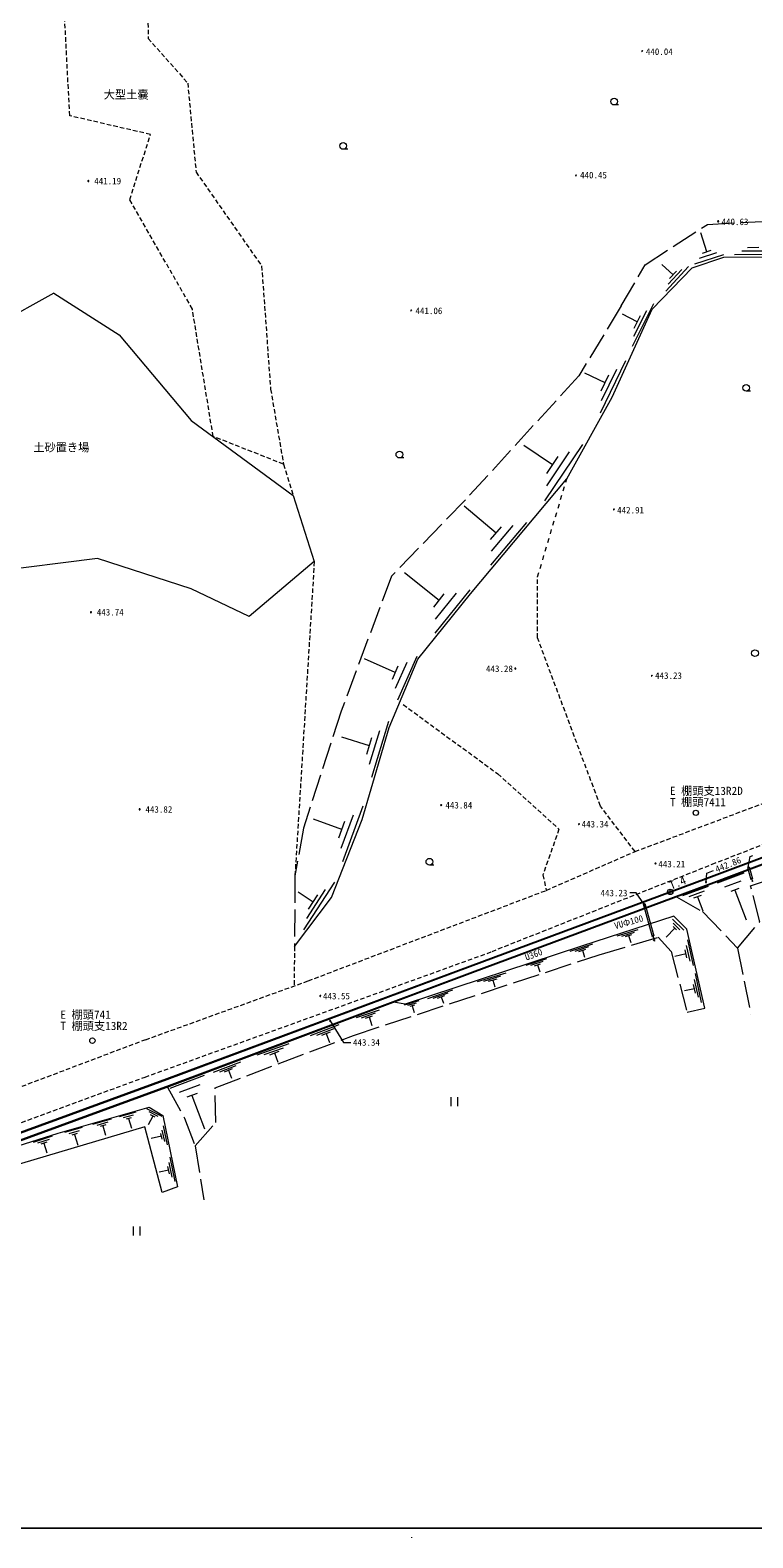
# Model space of a CAD drawing. Units: millimetres, scale not verified. Extents: x 5000 to 205306, y 4475 to 143512.
# Drawn here: x 93360 to 133599, y 4475 to 88368 of the extents above; entities that cross this region are included whole.
import ezdxf
from ezdxf.enums import TextEntityAlignment as Align

# ---------------------------------------------------------------- set-up
doc = ezdxf.new("R2010")
doc.units = ezdxf.units.MM
doc.header["$LTSCALE"] = 250
for name, pattern in [('DASHED', [7.5, 6, -1.5]), ('USER1', [2, 1, -1]), ('USER2', [1.5, 1, -0.5])]:
    doc.linetypes.add(name, pattern=pattern)
for name, color, linetype, lineweight in [('図枠', 7, 'Continuous', 25), ('基準点プロット', 7, 'Continuous', 13), ('汎用Layer', 7, 'Continuous', 13), ('独標', 7, 'Continuous', 13), ('現況', 7, 'Continuous', 13)]:
    doc.layers.add(name, color=color, linetype=linetype, lineweight=lineweight)
doc.layers.add('基準点点名', color=7, linetype='Continuous')
doc.styles.add('ＭＳ ゴシック', font='')
doc.styles.get('ＭＳ ゴシック').set_extended_font_data('MS Gothic')

msp = doc.modelspace()

# ---------------------------------------------------------------- hatches: boundary and pattern name
at = {"layer": '独標'}
for points in [[(127409.1, 87192.7, 0.41422), (127439.1, 87162.7, 0.41422)], [(123724.4, 80286.9, 0.41422), (123754.4, 80256.9, 0.41422)], [(114550.6, 72766.4, 0.41422), (114580.6, 72736.4, 0.41422)], [(125835.6, 61690.9, 0.41422), (125865.6, 61660.9, 0.41422)], [(127946, 52443.1, 0.41422), (127976, 52413.1, 0.41422)], [(123894.4, 44187.6, 0.41422), (123924.4, 44157.6, 0.41422)], [(109490.3, 34627, 0.41422), (109520.3, 34597, 0.41422)], [(110030.1, 33249.8, 0.41422), (110060.1, 33219.8, 0.41422)]]:
    msp.add_hatch(color=256, dxfattribs=at).paths.add_polyline_path(points)
h = msp.add_hatch(color=256, dxfattribs=at)
edge = h.paths.add_edge_path()
edge.add_ellipse((96603, 79973), major_axis=(23, 19.3), ratio=1, start_angle=140, end_angle=-40)
h = msp.add_hatch(color=256, dxfattribs=at)
edge = h.paths.add_edge_path()
edge.add_ellipse((131666.1, 77729.5), major_axis=(23, 19.3), ratio=1, start_angle=140, end_angle=-40)
h = msp.add_hatch(color=256, dxfattribs=at)
edge = h.paths.add_edge_path()
edge.add_ellipse((96746, 55980.4), major_axis=(23, 19.3), ratio=1, start_angle=140, end_angle=-40)
h = msp.add_hatch(color=256, dxfattribs=at)
edge = h.paths.add_edge_path()
edge.add_ellipse((120374.5, 52845.8), major_axis=(23, 19.3), ratio=1, start_angle=140, end_angle=-40)
h = msp.add_hatch(color=256, dxfattribs=at)
edge = h.paths.add_edge_path()
edge.add_ellipse((99453.8, 45006.5), major_axis=(23, 19.3), ratio=1, start_angle=140, end_angle=-40)
h = msp.add_hatch(color=256, dxfattribs=at)
edge = h.paths.add_edge_path()
edge.add_ellipse((116246.3, 45238.6), major_axis=(23, 19.3), ratio=1, start_angle=140, end_angle=-40)
h = msp.add_hatch(color=256, dxfattribs=at)
edge = h.paths.add_edge_path()
edge.add_ellipse((128179.1, 41995.7), major_axis=(23, 19.3), ratio=1, start_angle=140, end_angle=-40)
h = msp.add_hatch(color=256, dxfattribs=at)
edge = h.paths.add_edge_path()
edge.add_ellipse((133340, 41790.3), major_axis=(23, 19.3), ratio=1, start_angle=140, end_angle=-40)
h = msp.add_hatch(color=256, dxfattribs=at)
edge = h.paths.add_edge_path()
edge.add_ellipse((130990.1, 40968), major_axis=(23, 19.3), ratio=1, start_angle=140, end_angle=-40)
h = msp.add_hatch(color=256, dxfattribs=at)
edge = h.paths.add_edge_path()
edge.add_ellipse((127533.7, 39758.5), major_axis=(23, 19.3), ratio=1, start_angle=140, end_angle=-40)
h = msp.add_hatch(color=256, dxfattribs=at)
edge = h.paths.add_edge_path()
edge.add_ellipse((128034.6, 37956.9), major_axis=(23, 19.3), ratio=1, start_angle=140, end_angle=-40)

# ---------------------------------------------------------------- linework, layer by layer
at = {"layer": '図枠', "lineweight": 13}
msp.add_line((114597, 4510.7), (114597, 4475), dxfattribs=at)
at = {"layer": '図枠'}
msp.add_lwpolyline([(5040.7, 5000), (205168.5, 5044), (205305.7, 143512), (5000, 143509.7)], close=True, dxfattribs=at)
at = {"layer": '基準点プロット'}
for p, q in [((128846, 40419.9), (129146, 40419.9)), ((128996, 40269.9), (128996, 40569.9))]:
    msp.add_line(p, q, dxfattribs=at)
msp.add_circle((128996, 40419.9), 150, dxfattribs=at)
at = {"layer": '汎用Layer'}
for p, q in [((126126.6, 84204.9), (125876.6, 84204.9)), ((111039.9, 81737.9), (110789.9, 81737.9)), ((133473, 68276.4), (133223, 68276.4)), ((114171.1, 64563.8), (113921.1, 64563.8)), ((115840.6, 41907.1), (115590.6, 41907.1)), ((133499.6, 41227.5), (133580.6, 41001)), ((116795.4, 28501.2), (116795.4, 29001.2)), ((117170.4, 28501.2), (117170.4, 29001.2)), ((99107.1, 21304.1), (99107.1, 21804.1)), ((99482.1, 21304.1), (99482.1, 21804.1))]:
    msp.add_line(p, q, dxfattribs=at)
msp.add_lwpolyline([(133535, 41040.2), (133580.6, 41001), (133592, 41054.2)], dxfattribs=at)
for centre in [(125876.6, 84392.4), (110789.9, 81925.4), (133223, 68463.9), (113921.1, 64751.3), (133716.5, 53703), (115590.6, 42094.6)]:
    msp.add_circle(centre, 187.5, dxfattribs=at)
at = {"layer": '独標'}
for points in [[(127409.1, 87192.7, 0.41422), (127439.1, 87162.7, 0.41422)], [(123724.4, 80286.9, 0.41422), (123754.4, 80256.9, 0.41422)], [(114550.6, 72766.4, 0.41422), (114580.6, 72736.4, 0.41422)], [(125835.6, 61690.9, 0.41422), (125865.6, 61660.9, 0.41422)], [(127946, 52443.1, 0.41422), (127976, 52413.1, 0.41422)], [(123894.4, 44187.6, 0.41422), (123924.4, 44157.6, 0.41422)], [(109490.3, 34627, 0.41422), (109520.3, 34597, 0.41422)], [(110030.1, 33249.8, 0.41422), (110060.1, 33219.8, 0.41422)]]:
    msp.add_lwpolyline(points, format="xyb", close=True, dxfattribs=at)
for points in [[(130990.1, 40968), (131027.2, 41451.8), (131413.1, 41609)], [(127529.5, 39757.9), (127106.4, 40357.9), (126743.6, 40357.9)], [(110060.1, 33249.8), (110806.3, 32040.2), (111211.7, 32040.2)]]:
    msp.add_lwpolyline(points, dxfattribs=at)
for centre, start, end in [((127439.1, 87192.7), 0, 180), ((96603, 79973), 359.99898, 180.00102), ((96603, 79973), 180, 360), ((123754.4, 80286.9), 0, 180), ((131666.1, 77729.5), 0, 180), ((131666.1, 77729.5), 180, 0), ((114580.6, 72766.4), 0, 180), ((125865.6, 61690.9), 0, 180), ((96746, 55980.4), 359.99908, 180.00092), ((96746, 55980.4), 180, 0), ((120374.5, 52845.8), 359.99898, 180.00102), ((120374.5, 52845.8), 180, 360), ((127976, 52443.1), 0, 180), ((99453.8, 45006.5), 359.99908, 180.00092), ((99453.8, 45006.5), 180, 0), ((116246.3, 45238.6), 360, 180), ((116246.3, 45238.6), 180, 360), ((123924.4, 44187.6), 0, 180), ((128179.1, 41995.7), 360, 180), ((128179.1, 41995.7), 180, 360), ((133340, 41790.3), 359.99898, 180.00102), ((133340, 41790.3), 180, 360), ((130990.1, 40968), 359.99898, 180.00102), ((130990.1, 40968), 180, 360), ((127533.7, 39758.5), 360, 180), ((127533.7, 39758.5), 180, 360), ((128034.6, 37956.9), 359.99908, 180.00092), ((128034.6, 37956.9), 180, 0), ((109520.3, 34627), 0, 180), ((110060.1, 33249.8), 0, 180)]:
    msp.add_arc(centre, 30, start, end, dxfattribs=at)
at = {"layer": '現況', "linetype": 'USER2'}
for p, q in [((95563.6, 83607.3), (94940.9, 95717.5)), ((106247.9, 75249.7), (106748, 68390.7)), ((107465.5, 64217.7), (108005, 62481.9)), ((109179, 58796.5), (108103.8, 41305.6)), ((99755.7, 30112.4), (119042.3, 37083.7)), ((108082.3, 37376.6), (108050.3, 35181.1))]:
    msp.add_line(p, q, dxfattribs=at)
at = {"layer": '現況'}
for p, q in [((131044.2, 76041.4), (130700.2, 77089.1)), ((130375.5, 75359), (131987.3, 75888.3)), ((130629.3, 75673.7), (131596.4, 75991.3)), ((130802.5, 75962), (131286, 76120.8)), ((132570.9, 75886.8), (134661.8, 75905.5)), ((132987.3, 76085.3), (134241.9, 76096.6)), ((133299.2, 76282.9), (133926.5, 76288.5)), ((129152.4, 74757.1), (128536.2, 75325.1)), ((128758.5, 73851.8), (130022.7, 75223.2)), ((128892.2, 74235.9), (129650.7, 75058.7)), ((128962.8, 74551.4), (129342, 74962.8)), ((94673.8, 73726.4), (90811.4, 71584.3)), ((126892, 70788.9), (128092.4, 73153.4)), ((127165.7, 72136.9), (126337.4, 72557.3)), ((126968.8, 71344.6), (127689.1, 72763.4)), ((126985.7, 71782.2), (127345.8, 72491.6)), ((125107.1, 67069.2), (126526.5, 69984.1)), ((125369.7, 68744.4), (124248.4, 69290.5)), ((125156.8, 68307.1), (125582.7, 69181.6)), ((125167.4, 67761.1), (126019.1, 69510)), ((123239.6, 63406), (125763.6, 67940.7)), ((122439.3, 64176.3), (120844.8, 65251.5)), ((122014, 62176.7), (124133.8, 65319.9)), ((122120.7, 63019.3), (123392.5, 64905.2)), ((122121.3, 63704.8), (122757.2, 64647.7)), ((117869.9, 57002.1), (123239.6, 63406)), ((119299.8, 60383), (117523.2, 61872.7)), ((119000.1, 60025.5), (119599.5, 60740.4)), ((119010.8, 58596.2), (121008.8, 60979.1)), ((119055.4, 59370.4), (120254.2, 60800.2)), ((116126.4, 56631.5), (114209.4, 58172.6)), ((115919.2, 54809.4), (117861.4, 57225.4)), ((115925.7, 55599.7), (117091, 57049.3)), ((114951.1, 53362.5), (117869.9, 57002.1)), ((115835.1, 56269.1), (116417.8, 56993.9)), ((113687.6, 52626.1), (111974.1, 53381.3)), ((113345.2, 49561.3), (114951.1, 53362.5)), ((113526.8, 52261.2), (113848.4, 52990.9)), ((113708.2, 51745.6), (114351.4, 53204.8)), ((113835.9, 51108.3), (114908, 53540.4)), ((111840.3, 44446.7), (113345.2, 49561.3)), ((112377, 46802.2), (113334.8, 49920.2)), ((112246.2, 48548.5), (110705, 49021.9)), ((112102.5, 48080.8), (112389.8, 49016.2)), ((112263.7, 47519.5), (112838.4, 49390.2)), ((110711.8, 43886.7), (109143.1, 44467.3)), ((110679.1, 42842.3), (111366.9, 44700.7)), ((110761, 42107.7), (111907.4, 45205)), ((110132.8, 40096.9), (111840.3, 44446.7)), ((110539.8, 43422.1), (110883.7, 44351.3)), ((133101.6, 41465.6), (131604.9, 40904.6)), ((133292.1, 41776.1), (133488.1, 41114.6)), ((133388, 41804.5), (133584, 41143.1)), ((109121.1, 39850.4), (108275.1, 40397.5)), ((108592.1, 38301.5), (110316.8, 40967.9)), ((108770.4, 38942.6), (109805.2, 40542.5)), ((131106.4, 40717.9), (129688.9, 40191.4)), ((130881.1, 40455.7), (130030.7, 40139.8)), ((132926.3, 41022.4), (132028.3, 40685.8)), ((132825.9, 40607.2), (132376.9, 40438.9)), ((132601.4, 40523.1), (133226.6, 38855.4)), ((108082.3, 37376.6), (110132.8, 40096.9)), ((108862.4, 39450.4), (109379.8, 40250.3)), ((127485.5, 39745.1), (127986.4, 37943.5)), ((127529.5, 39757.9), (127591.5, 39555.5)), ((127581.8, 39771.9), (128082.8, 37970.3)), ((130726.8, 40219.9), (130301.5, 40061.9)), ((130514.2, 40140.9), (130805.5, 39356.6)), ((129125, 38903.8), (129764.1, 38292.1)), ((129157.1, 38681.4), (129540.5, 38314.4)), ((126052, 37968.5), (127206.5, 38329.2)), ((126307.6, 37961.5), (127000.3, 38177.9)), ((126505.5, 37936.4), (126851.9, 38044.6)), ((126678.7, 37990.5), (126802.3, 37594.8)), ((128045.5, 37924.1), (128122.5, 37676.8)), ((129253, 38397.8), (128774, 37897.3)), ((129157.1, 38489.5), (129348.8, 38306)), ((123426.6, 37117.9), (124683.6, 37531.5)), ((123703.1, 37124.4), (124457.3, 37372.6)), ((123916.7, 37110.3), (124293.8, 37234.3)), ((124105.3, 37172.3), (124230.6, 36791.3)), ((129880.9, 36972.4), (129252.3, 36832)), ((129928.9, 36757.9), (129833, 37187)), ((130102.5, 36571.5), (129910.8, 37429.6)), ((130292.1, 36313.5), (129972.7, 37743.7)), ((120980.5, 36339.1), (122129.9, 36706)), ((121235.3, 36334.6), (121924.9, 36554.7)), ((121432.5, 36311.7), (121777.3, 36421.8)), ((121604.9, 36366.8), (121729.3, 35977.2)), ((118272.9, 35427.4), (119863, 35912.5)), ((118614.5, 35447.2), (119568.5, 35738.2)), ((118876.6, 35442.7), (119353.6, 35588.2)), ((119115.1, 35515.4), (119232.9, 35129.2)), ((130399.5, 34778.6), (130296, 35267.3)), ((130563.6, 34558), (130356.6, 35535.5)), ((130744.9, 34256), (130400, 35885.1)), ((115501.4, 34485.6), (116894.1, 34962.3)), ((115804.6, 34508.9), (116640.2, 34795)), ((116038.1, 34508.4), (116455.9, 34651.4)), ((116247, 34579.9), (116370.3, 34219.7)), ((130347.8, 35023), (129786, 34904.1)), ((111529.3, 33422.3), (112804.9, 33863.7)), ((111816.6, 33417.4), (112582, 33682.2)), ((115002.2, 34350.5), (114177.5, 34119)), ((114858.3, 34229.2), (114363.5, 34090.3)), ((114755.7, 34119.5), (114508.2, 34050)), ((114632, 34084.8), (114739.5, 33701.7)), ((108968.2, 32426.5), (110568.7, 33030.4)), ((109325.4, 32449), (110285.7, 32811.3)), ((112040.2, 33390.5), (112422.9, 33522.9)), ((112231.5, 33456.7), (112392.7, 32991)), ((106009, 31343), (107774.4, 31975.2)), ((109602.6, 32441.2), (110082.7, 32622.4)), ((109842.6, 32531.8), (110028.1, 32040.2)), ((106398.5, 31367.7), (107457.8, 31747)), ((106699.8, 31360.7), (107229.4, 31550.4)), ((106964.6, 31455.6), (107146.8, 30946.8)), ((103573.8, 30384.6), (105095.6, 30969.7)), ((103912.5, 30412.4), (104825.6, 30763.4)), ((104175.1, 30410.9), (104631.6, 30586.4)), ((104403.3, 30498.6), (104574.9, 30052.3)), ((103044.4, 30194.6), (101139.9, 29481.3)), ((102802.3, 29681.4), (101659.6, 29253.4)), ((102655.4, 29203.9), (102084.1, 28989.9)), ((102369.8, 29096.9), (103065.6, 27239.4)), ((97870.8, 27766.5), (96827.8, 27468.8)), ((99242.3, 28158.1), (98324.8, 27896.2)), ((99089.5, 27998.3), (98539, 27841.1)), ((98982.5, 27851.6), (98707.3, 27773)), ((98844.9, 27812.3), (98999.5, 27270.7)), ((100706.9, 27923.9), (99861.5, 28355.8)), ((100185.2, 27946), (99932.7, 27451.9)), ((100488.3, 27913.3), (99981.1, 28172.5)), ((100312, 27881.2), (100058.3, 28010.8)), ((96261.5, 27307.1), (95277, 27026)), ((96098.7, 27131.3), (95508.1, 26962.7)), ((95985.2, 26969.5), (95689.9, 26885.2)), ((95837.5, 26927.4), (96008.4, 26329)), ((97692.2, 27601.9), (97066.4, 27423.2)), ((97565.8, 27452), (97252.9, 27362.7)), ((97409.4, 27407.4), (97561.4, 26874.9)), ((100705.3, 26663.2), (100639.4, 26981.5)), ((100850.4, 26527.3), (100718.6, 27163.8)), ((101006.4, 26338.4), (100786.9, 27399.2)), ((94592.1, 26819.6), (93521.4, 26479.8)), ((94411.4, 26646.1), (93769, 26442.2)), ((94284.3, 26489.6), (93963.1, 26387.7)), ((94123.7, 26438.7), (94293.2, 25904.5)), ((100672.3, 26822.4), (100104.2, 26704.8)), ((101266, 24552), (101097.7, 25364.8)), ((101427.8, 24302.9), (101147.4, 25657.6)), ((101076.1, 24936.5), (100543.6, 24826.3)), ((101118.2, 24733.3), (101034.1, 25139.7))]:
    msp.add_line(p, q, dxfattribs=at)
at = {"layer": '現況', "linetype": 'DASHED'}
for p, q in [((126263.4, 73020.2), (123906.9, 69126.2)), ((123906.9, 69126.2), (117591.3, 62231.2))]:
    msp.add_line(p, q, dxfattribs=at)
at = {"layer": '現況', "linetype": 'USER1'}
msp.add_line((121611.4, 57942.4), (123239.6, 63406), dxfattribs=at)
at = {"layer": '現況', "linetype": 'USER2'}
for points in [[(89473.3, 100002.8), (90495.5, 95902.9), (99862.1, 95512.3), (99928.6, 87911.3)], [(99928.6, 87911.3), (102132.6, 85427.1), (102597.3, 80472), (106247.9, 75249.7)], [(106748, 68390.7), (107465.5, 64217.7), (103549.3, 65758.7), (102392.1, 72851.1), (98903, 78936.2), (100060.1, 82560.4), (95563.6, 83607.3)], [(127039.4, 42663.6), (125111.1, 45191.3), (121607.1, 54555.2), (121611.4, 57942.4)], [(99786.9, 32191.6), (108846.4, 35469), (122096.6, 40503.6), (127039.4, 42663.6), (140959.1, 47899.8), (151779.5, 52031.9), (155242.2, 53847.4)], [(157721.3, 51413.2), (156986.4, 51735.3), (147615, 48297.9), (131497.8, 42007.6), (119042.3, 37083.7)], [(114132.7, 50850.4), (119391.9, 46982.2), (122804.5, 43911), (121909.9, 41366), (122096.6, 40503.6)], [(99786.9, 32191.6), (92687.7, 29507), (83691.8, 26283.8), (75223.6, 23413.5), (69671.2, 22405.3)], [(69659.1, 19321.5), (82320.4, 23724.4), (99755.7, 30112.4)]]:
    msp.add_lwpolyline(points, dxfattribs=at)
at = {"layer": '現況', "linetype": 'DASHED'}
for points in [[(131080.2, 77562.1), (134120, 77716.3), (137870.5, 78023.5)], [(126263.4, 73020.2), (127594.1, 75300.5), (131080.2, 77562.1)], [(117591.3, 62231.2), (113481.4, 57991.9), (110677.8, 50480.2), (108576, 43967.9), (108103.8, 41305.6), (108082.3, 37376.6)], [(132741.3, 37293), (133980.2, 38761), (133470.1, 40747.1), (142006.7, 43700.9), (152102, 46891), (156972.7, 48350.6), (157733.3, 47506), (158852.5, 44005.3)], [(129347.7, 40144.7), (130788.2, 39331.1), (132741.3, 37293), (133482.5, 33606.3)], [(102542.3, 26279.2), (103696.6, 27589.3), (103661.7, 29524.2), (111365.7, 32435.6), (125047.7, 36920.4), (128334.2, 37904.5), (129042.9, 37103.2), (129939.4, 33734.1)], [(101016.6, 29546.4), (101956, 27821.3), (102542.3, 26279.2), (103033.8, 23277.7)]]:
    msp.add_lwpolyline(points, dxfattribs=at)
at = {"layer": '現況'}
for points in [[(125763.6, 67940.7), (127986.8, 72838.1), (130223.7, 75151.3), (131991.1, 75731.6), (135221.4, 75760.5)], [(94673.8, 73726.4), (98323.2, 71411.8), (102317.9, 66647), (108005, 62481.9), (109179, 58796.5), (105551.4, 55743.4), (102326.8, 57275.3), (97115.7, 58961.6), (91209.3, 58231.2)], [(100975.7, 30033.7), (117861.9, 36305.6), (130998.8, 41184.6), (145954.6, 46791.4), (157052.2, 50948.4)], [(100993.1, 29986.9), (117879.3, 36258.7), (131016.3, 41137.8), (145972.2, 46744.6), (157070.1, 50901.7)], [(101113.2, 29658.1), (117983.8, 35977.5), (131121.2, 40856.7), (146077.4, 46463.6), (157177.2, 50621.5)], [(101130.3, 29611.1), (118001.2, 35930.6), (131138.7, 40809.9), (146095, 46416.8), (157195.1, 50574.8)], [(133340, 41790.3), (133457.6, 42391.2), (133594.1, 42445.1)], [(127533.6, 39610), (127591.5, 39555.5), (127604.4, 39630.2)], [(129939.4, 33734.1), (130920.2, 33955.2), (129931.3, 38343.9), (129189.5, 39072.7), (124053.6, 37403.8), (114239.6, 34178.7), (113588.2, 34277.6)], [(128051.4, 37743.2), (128122.5, 37676.8), (128137.8, 37768.2)], [(69781, 17291.7), (70789.4, 18954.9), (87817.7, 25228.6), (100976, 30033.8)], [(69803, 17231.5), (70823.1, 18914), (87835, 25181.7), (100993.1, 29986.9)], [(69956.9, 16810.4), (71058.9, 18627.9), (87955.5, 24853.1), (101113.2, 29658.1)], [(69978.9, 16750.2), (71092.6, 18587), (87972.7, 24806.1), (101130.3, 29611.1)], [(87862.3, 24762.6), (94912.8, 27000), (99983.4, 28447.7), (100745.4, 27969.7), (101566.5, 24002.7), (100708.4, 23700.2), (99753, 27353.7), (91479.6, 24902.2), (80757.9, 20931.4), (73989.3, 18375.1), (72680.2, 16813.3), (73236, 15108.3)]]:
    msp.add_lwpolyline(points, dxfattribs=at)
for centre in [(130423.9, 44818), (96824.8, 32138.2)]:
    msp.add_circle(centre, 150, dxfattribs=at)

# ---------------------------------------------------------------- texts
at = {"layer": '基準点点名', "style": 'ＭＳ ゴシック'}
msp.add_text('T.4', height=458.2, rotation=22.08, dxfattribs=at).set_placement((129547.8, 40584.4), align=Align.BOTTOM_CENTER)
at = {"layer": '汎用Layer', "style": 'ＭＳ ゴシック'}
for s, p in [('大型土嚢', (97458.2, 84416)), ('土砂置き場', (93533.3, 64783.7)), ('E 棚頭支13R2D', (128979.1, 45673.7)), ('T 棚頭7411', (128979.1, 45048.7)), ('E 棚頭741', (95039.3, 33219.5)), ('T 棚頭支13R2', (95039.3, 32594.5))]:
    msp.add_text(s, height=458.2, dxfattribs=at).set_placement(p, align=Align.BOTTOM_LEFT)
for s, rotation, p in [('VUΦ100', 15.878, (125974.1, 38234.5)), ('U360', 20.647, (121029.1, 36485.3))]:
    msp.add_text(s, height=366.6, rotation=rotation, dxfattribs=at).set_placement(p, align=Align.BOTTOM_LEFT)
at = {"layer": '独標', "style": 'ＭＳ ゴシック'}
for s, p in [('440.04', (128391.4, 87172.6)), ('441.19', (97678, 79973)), ('440.45', (124726.1, 80302.4)), ('440.63', (132604, 77704.4)), ('441.06', (115564.1, 72751.2)), ('442.91', (126789.6, 61661.2)), ('443.74', (97821, 55980.4)), ('443.28', (119491.4, 52835.7)), ('443.23', (128902.9, 52452.7)), ('443.84', (117228.4, 45241.5)), ('443.82', (100528.8, 45006.5)), ('443.34', (124813.6, 44187.1)), ('443.21', (129086, 41967.6)), ('443.55', (110416.7, 34623.1))]:
    msp.add_text(s, height=366.6, dxfattribs=at).set_placement(p, align=Align.MIDDLE_CENTER)
msp.add_text('442.86', height=366.6, rotation=22.166, dxfattribs=at).set_placement((131528.9, 41656.2), align=Align.MIDDLE_LEFT)
for s, p in [('443.23', (125118.6, 40357.9)), ('443.34', (111336.7, 32040.2))]:
    msp.add_text(s, height=366.6, dxfattribs=at).set_placement(p, align=Align.MIDDLE_LEFT)

doc.saveas('drawing.dxf')
